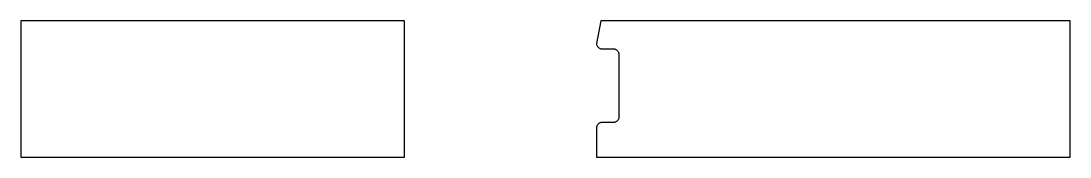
# Model space of a CAD drawing. Header units: metres. Extents: x 28 to 180, y -31 to -11.
import ezdxf

# ---------------------------------------------------------------- set-up
doc = ezdxf.new("R2010")
doc.units = ezdxf.units.M

msp = doc.modelspace()

# ---------------------------------------------------------------- linework, layer by layer
for points in [[(83.26882, -11.284966), (27.752294, -11.284966), (27.752294, -31.015178), (83.26882, -31.015178), (83.26882, -11.284966)], [(111.699548, -11.284966), (111.061246, -14.53388), (111.06531, -14.61516), (111.077248, -14.694154), (111.096806, -14.770354), (111.123476, -14.843506), (111.157004, -14.913102), (111.196882, -14.978634), (111.242602, -15.039848), (111.29391, -15.096236), (111.350298, -15.147544), (111.411512, -15.193264), (111.477044, -15.233142), (111.54664, -15.26667), (111.619792, -15.29334), (111.695992, -15.312898), (111.774986, -15.324836), (113.586006, -15.332964), (113.665, -15.344902), (113.7412, -15.36446), (113.814352, -15.39113), (113.883948, -15.424658), (113.94948, -15.464536), (114.010694, -15.510256), (114.067082, -15.561564), (114.11839, -15.617952), (114.16411, -15.679166), (114.203988, -15.744698), (114.237516, -15.814294), (114.264186, -15.887446), (114.283744, -15.963646), (114.295682, -16.04264), (114.295682, -25.299162), (114.283744, -25.378156), (114.264186, -25.454356), (114.237516, -25.527508), (114.203988, -25.597104), (114.16411, -25.662636), (114.11839, -25.72385), (114.067082, -25.780238), (114.010694, -25.831546), (113.94948, -25.877266), (113.883948, -25.917144), (113.814352, -25.950672), (113.7412, -25.977342), (113.665, -25.9969), (113.586006, -26.008838), (111.774986, -26.016966), (111.695992, -26.028904), (111.619792, -26.048462), (111.54664, -26.075132), (111.477044, -26.10866), (111.411512, -26.148538), (111.350298, -26.194258), (111.29391, -26.245566), (111.242602, -26.301954), (111.196882, -26.363168), (111.157004, -26.4287), (111.123476, -26.498296), (111.096806, -26.571448), (111.077248, -26.647648), (111.06531, -26.726642), (111.061246, -31.012638), (179.614576, -31.012638), (179.614576, -11.282426), (111.699548, -11.282426)]]:
    msp.add_lwpolyline(points)

doc.saveas('drawing.dxf')
